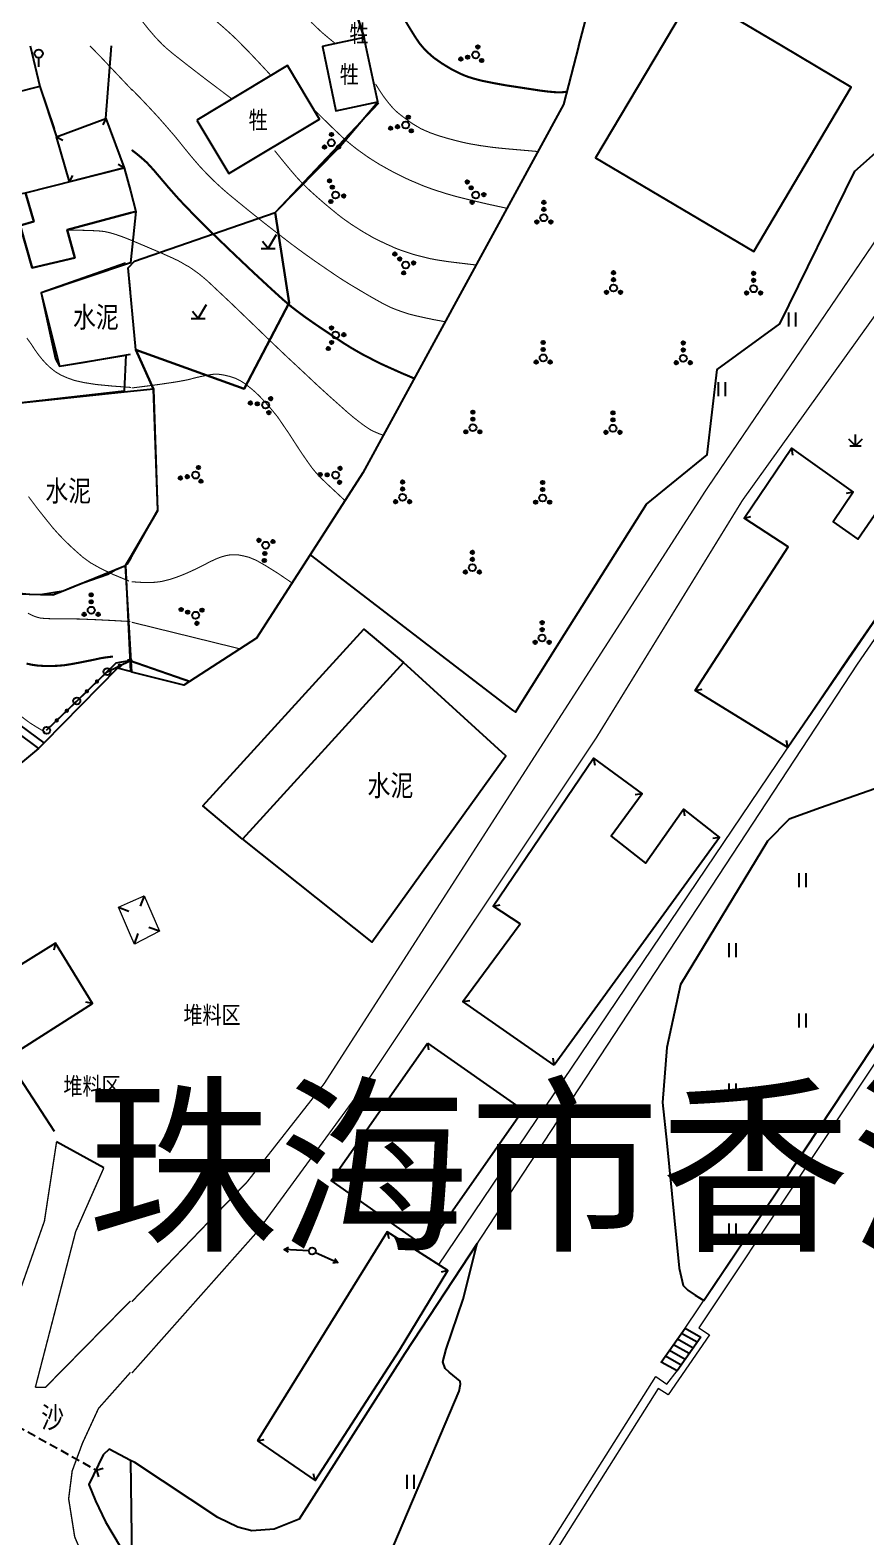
# Model space of a CAD drawing. Extents: x 396500 to 398250, y 1005980 to 1008200.
# Drawn here: x 396992.8 to 397052.5, y 1006893.6 to 1007001.1 of the extents above; entities that cross this region are included whole.
import ezdxf
from ezdxf.enums import TextEntityAlignment as Align

# ---------------------------------------------------------------- set-up
doc = ezdxf.new("R2010")
doc.units = 0
doc.header["$LTSCALE"] = 0.5
doc.linetypes.add('X3', pattern=[5, 4, -1])
doc.linetypes.add('X31', pattern=[1.8, 1.2, -0.6])
doc.layers.get('0').update_dxf_attribs({"linetype": 'CONTINUOUS'})
doc.layers.add('ASSIST', color=7, linetype='CONTINUOUS', plot=False)
for name, color, linetype in [('DGX', 2, 'CONTINUOUS'), ('DLDW', 11, 'CONTINUOUS'), ('DLSS', 4, 'CONTINUOUS'), ('DMTZ', 3, 'CONTINUOUS'), ('GXYZ', 2, 'CONTINUOUS'), ('JMD', 6, 'CONTINUOUS'), ('SXSS', 5, 'CONTINUOUS'), ('ZBTZ', 3, 'CONTINUOUS'), ('用地红线', 1, 'CONTINUOUS')]:
    doc.layers.add(name, color=color, linetype=linetype)
doc.layers.add('绘图层', color=6, linetype='CONTINUOUS', lineweight=5)
doc.styles.add('粗等线体', font='simhei.ttf')
doc.styles.add('细等线体', font='长等线体_0.TTF', dxfattribs={"width": 0.8})
doc.linetypes.add('10421', pattern='A,2,[150,AAA.SHX,S=1,R=0,X=0,Y=1],1e-11', length=2)
doc.linetypes.add('10422', pattern='A,2,[150,AAA.SHX,S=1,R=0,X=0,Y=1],2,[177,AAA.SHX,S=1,R=0,X=0,Y=0.8],1e-09', length=4)
doc.linetypes.add('1161', pattern='A,0,[149,AAA.SHX,S=0.15,R=0,X=0,Y=0],-1.6', length=1.6)
doc.linetypes.add('447', pattern='A,8,-1,[148,AAA.SHX,S=1,R=0,X=0,Y=0],-1', length=10)
doc.linetypes.add('536', pattern='A,9.4,[169,AAA.SHX,S=1,R=0,X=0,Y=0.15],0.6', length=10)
doc.linetypes.add('833', pattern='A,2,[150,AAA.SHX,S=0.8,R=0,X=0,Y=0.8],2,[150,AAA.SHX,S=2,R=0,X=0,Y=2],1e-11', length=4)

# ---------------------------------------------------------------- blocks, each defined once
blk = doc.blocks.new('gc325')
blk.add_line((0, 0), (0, 1.3))
blk.add_circle((0, 1.9), 0.6)
blk = doc.blocks.new('*U110')
at = {"linetype": 'Continuous'}
for points in [[(-0.25, 2.2), (-0.24, 2.12), (-0.24, 2.28)], [(-0.24, 2.28), (-0.2, 2.05), (-0.2, 2.35)], [(-0.2, 2.05), (-0.24, 2.28), (-0.24, 2.12)], [(-0.2, 2.35), (-0.15, 2), (-0.15, 2.4)], [(-0.15, 2), (-0.2, 2.35), (-0.2, 2.05)], [(-0.15, 2.4), (-0.08, 1.96), (-0.08, 2.44)], [(-0.08, 1.96), (-0.15, 2.4), (-0.15, 2)], [(-0.08, 2.44), (0, 1.95), (0, 2.45)], [(0, 1.95), (-0.08, 2.44), (-0.08, 1.96)], [(0, 2.45), (0.08, 1.96), (0.08, 2.44)], [(0.08, 1.96), (0, 2.45), (0, 1.95)], [(0.08, 2.44), (0.15, 2), (0.15, 2.4)], [(0.15, 2), (0.08, 2.44), (0.08, 1.96)], [(0.15, 2.4), (0.2, 2.05), (0.2, 2.35)], [(0.2, 2.05), (0.15, 2.4), (0.15, 2)], [(0.2, 2.35), (0.24, 2.12), (0.24, 2.28)], [(0.24, 2.12), (0.2, 2.35), (0.2, 2.05)], [(0.25, 2.2), (0.24, 2.28), (0.24, 2.12)]]:
    blk.add_solid(points, dxfattribs=at)
blk = doc.blocks.new('*U109')
at = {"linetype": 'Continuous'}
for points in [[(-0.25, 1.2), (-0.24, 1.12), (-0.24, 1.28)], [(-0.24, 1.28), (-0.2, 1.05), (-0.2, 1.35)], [(-0.2, 1.05), (-0.24, 1.28), (-0.24, 1.12)], [(-0.2, 1.35), (-0.15, 1), (-0.15, 1.4)], [(-0.15, 1), (-0.2, 1.35), (-0.2, 1.05)], [(-0.15, 1.4), (-0.08, 0.96), (-0.08, 1.44)], [(-0.08, 0.96), (-0.15, 1.4), (-0.15, 1)], [(-0.08, 1.44), (0, 0.95), (0, 1.45)], [(0, 0.95), (-0.08, 1.44), (-0.08, 0.96)], [(0, 1.45), (0.08, 0.96), (0.08, 1.44)], [(0.08, 0.96), (0, 1.45), (0, 0.95)], [(0.08, 1.44), (0.15, 1), (0.15, 1.4)], [(0.15, 1), (0.08, 1.44), (0.08, 0.96)], [(0.15, 1.4), (0.2, 1.05), (0.2, 1.35)], [(0.2, 1.05), (0.15, 1.4), (0.15, 1)], [(0.2, 1.35), (0.24, 1.12), (0.24, 1.28)], [(0.24, 1.12), (0.2, 1.35), (0.2, 1.05)], [(0.25, 1.2), (0.24, 1.28), (0.24, 1.12)]]:
    blk.add_solid(points, dxfattribs=at)
blk = doc.blocks.new('*U108')
at = {"linetype": 'Continuous'}
for points in [[(-1.25, -0.6), (-1.24, -0.68), (-1.24, -0.52)], [(-1.24, -0.52), (-1.2, -0.75), (-1.2, -0.45)], [(-1.2, -0.75), (-1.24, -0.52), (-1.24, -0.68)], [(-1.2, -0.45), (-1.15, -0.8), (-1.15, -0.4)], [(-1.15, -0.8), (-1.2, -0.45), (-1.2, -0.75)], [(-1.15, -0.4), (-1.08, -0.84), (-1.08, -0.36)], [(-1.08, -0.84), (-1.15, -0.4), (-1.15, -0.8)], [(-1.08, -0.36), (-1, -0.85), (-1, -0.35)], [(-1, -0.85), (-1.08, -0.36), (-1.08, -0.84)], [(-1, -0.35), (-0.92, -0.84), (-0.92, -0.36)], [(-0.92, -0.84), (-1, -0.35), (-1, -0.85)], [(-0.92, -0.36), (-0.85, -0.8), (-0.85, -0.4)], [(-0.85, -0.8), (-0.92, -0.36), (-0.92, -0.84)], [(-0.85, -0.4), (-0.8, -0.75), (-0.8, -0.45)], [(-0.8, -0.75), (-0.85, -0.4), (-0.85, -0.8)], [(-0.8, -0.45), (-0.76, -0.68), (-0.76, -0.52)], [(-0.76, -0.68), (-0.8, -0.45), (-0.8, -0.75)], [(-0.75, -0.6), (-0.76, -0.52), (-0.76, -0.68)]]:
    blk.add_solid(points, dxfattribs=at)
blk = doc.blocks.new('*U107')
at = {"linetype": 'Continuous'}
for points in [[(0.75, -0.6), (0.76, -0.68), (0.76, -0.52)], [(0.76, -0.52), (0.8, -0.75), (0.8, -0.45)], [(0.8, -0.75), (0.76, -0.52), (0.76, -0.68)], [(0.8, -0.45), (0.85, -0.8), (0.85, -0.4)], [(0.85, -0.8), (0.8, -0.45), (0.8, -0.75)], [(0.85, -0.4), (0.92, -0.84), (0.92, -0.36)], [(0.92, -0.84), (0.85, -0.4), (0.85, -0.8)], [(0.92, -0.36), (1, -0.85), (1, -0.35)], [(1, -0.85), (0.92, -0.36), (0.92, -0.84)], [(1, -0.35), (1.08, -0.84), (1.08, -0.36)], [(1.08, -0.84), (1, -0.35), (1, -0.85)], [(1.08, -0.36), (1.15, -0.8), (1.15, -0.4)], [(1.15, -0.8), (1.08, -0.36), (1.08, -0.84)], [(1.15, -0.4), (1.2, -0.75), (1.2, -0.45)], [(1.2, -0.75), (1.15, -0.4), (1.15, -0.8)], [(1.2, -0.45), (1.24, -0.68), (1.24, -0.52)], [(1.24, -0.68), (1.2, -0.45), (1.2, -0.75)], [(1.25, -0.6), (1.24, -0.52), (1.24, -0.68)]]:
    blk.add_solid(points, dxfattribs=at)
blk = doc.blocks.new('gc160')
for centre, radius in [((0, 2.2), 0.25), ((0, 0), 0.5), ((0, 1.2), 0.25), ((-1, -0.6), 0.25), ((1, -0.6), 0.25)]:
    blk.add_circle(centre, radius)
at = {"linetype": 'Continuous'}
for name in ['*U110', '*U109', '*U108', '*U107']:
    blk.add_blockref(name, (0, 0), dxfattribs=at)
blk = doc.blocks.new('gc170')
at = {"linetype": 'Continuous'}
blk.add_circle((0, 0), 0.5, dxfattribs=at)
blk = doc.blocks.new('gc253')
at = {"const_width": 0.3}
blk.add_lwpolyline([(-0.15, 0, 1), (0.15, 0, 1)], format="xyb", close=True, dxfattribs=at)
blk = doc.blocks.new('gc013b')
at = {"linetype": 'Continuous'}
blk.add_line((0.5, 0), (4, 0), dxfattribs=at)
at = {"linetype": 'Continuous', "flags": 128}
blk.add_lwpolyline([(3.39, 0.35), (4, 0), (3.39, -0.35)], dxfattribs=at)
blk = doc.blocks.new('gc121')
for p, q in [((-0.5, -1), (-0.5, 1)), ((0.5, -1), (0.5, 1))]:
    blk.add_line(p, q)
blk = doc.blocks.new('*U121')
at = {"linetype": 'Continuous'}
for points in [[(-0.25, 1.2), (-0.24, 1.12), (-0.24, 1.28)], [(-0.24, 1.28), (-0.2, 1.05), (-0.2, 1.35)], [(-0.2, 1.05), (-0.24, 1.28), (-0.24, 1.12)], [(-0.2, 1.35), (-0.15, 1), (-0.15, 1.4)], [(-0.15, 1), (-0.2, 1.35), (-0.2, 1.05)], [(-0.15, 1.4), (-0.08, 0.96), (-0.08, 1.44)], [(-0.08, 0.96), (-0.15, 1.4), (-0.15, 1)], [(-0.08, 1.44), (0, 0.95), (0, 1.45)], [(0, 0.95), (-0.08, 1.44), (-0.08, 0.96)], [(0, 1.45), (0.08, 0.96), (0.08, 1.44)], [(0.08, 0.96), (0, 1.45), (0, 0.95)], [(0.08, 1.44), (0.15, 1), (0.15, 1.4)], [(0.15, 1), (0.08, 1.44), (0.08, 0.96)], [(0.15, 1.4), (0.2, 1.05), (0.2, 1.35)], [(0.2, 1.05), (0.15, 1.4), (0.15, 1)], [(0.2, 1.35), (0.24, 1.12), (0.24, 1.28)], [(0.24, 1.12), (0.2, 1.35), (0.2, 1.05)], [(0.25, 1.2), (0.24, 1.28), (0.24, 1.12)]]:
    blk.add_solid(points, dxfattribs=at)
blk = doc.blocks.new('*U120')
at = {"linetype": 'Continuous'}
for points in [[(-0.76, -0.52), (-1.25, -0.6), (-0.75, -0.6)], [(-1.24, -0.52), (-1.25, -0.6), (-0.76, -0.52)], [(-1.25, -0.6), (-1.24, -0.68), (-0.75, -0.6)], [(-0.8, -0.45), (-1.24, -0.52), (-0.76, -0.52)], [(-1.2, -0.45), (-1.24, -0.52), (-0.8, -0.45)], [(-0.75, -0.6), (-1.24, -0.68), (-0.76, -0.68)], [(-1.24, -0.68), (-1.2, -0.75), (-0.76, -0.68)], [(-0.85, -0.4), (-1.2, -0.45), (-0.8, -0.45)], [(-1.15, -0.4), (-1.2, -0.45), (-0.85, -0.4)], [(-0.76, -0.68), (-1.2, -0.75), (-0.8, -0.75)], [(-1.2, -0.75), (-1.15, -0.8), (-0.8, -0.75)], [(-1.08, -0.36), (-1.15, -0.4), (-0.85, -0.4)], [(-0.8, -0.75), (-1.15, -0.8), (-0.85, -0.8)], [(-1.15, -0.8), (-1.08, -0.84), (-0.85, -0.8)], [(-1, -0.35), (-1.08, -0.36), (-0.92, -0.36)], [(-0.92, -0.36), (-1.08, -0.36), (-0.85, -0.4)], [(-0.85, -0.8), (-1.08, -0.84), (-0.92, -0.84)], [(-1.08, -0.84), (-1, -0.85), (-0.92, -0.84)], [(1.24, -0.52), (0.75, -0.6), (1.25, -0.6)], [(0.76, -0.52), (0.75, -0.6), (1.24, -0.52)], [(0.75, -0.6), (0.76, -0.68), (1.25, -0.6)], [(1.2, -0.45), (0.76, -0.52), (1.24, -0.52)], [(0.8, -0.45), (0.76, -0.52), (1.2, -0.45)], [(1.25, -0.6), (0.76, -0.68), (1.24, -0.68)], [(0.76, -0.68), (0.8, -0.75), (1.24, -0.68)], [(1.15, -0.4), (0.8, -0.45), (1.2, -0.45)], [(0.85, -0.4), (0.8, -0.45), (1.15, -0.4)], [(1.24, -0.68), (0.8, -0.75), (1.2, -0.75)], [(0.8, -0.75), (0.85, -0.8), (1.2, -0.75)], [(0.92, -0.36), (0.85, -0.4), (1.15, -0.4)], [(1.2, -0.75), (0.85, -0.8), (1.15, -0.8)], [(0.85, -0.8), (0.92, -0.84), (1.15, -0.8)], [(1, -0.35), (0.92, -0.36), (1.08, -0.36)], [(1.08, -0.36), (0.92, -0.36), (1.15, -0.4)], [(1.15, -0.8), (0.92, -0.84), (1.08, -0.84)], [(0.92, -0.84), (1, -0.85), (1.08, -0.84)]]:
    blk.add_solid(points, dxfattribs=at)
blk = doc.blocks.new('gc254')
for centre, radius in [((0, 0), 0.5), ((0, 1.2), 0.25), ((-1, -0.6), 0.25), ((1, -0.6), 0.25)]:
    blk.add_circle(centre, radius)
at = {"linetype": 'Continuous'}
for name in ['*U121', '*U120']:
    blk.add_blockref(name, (0, 0), dxfattribs=at)
blk = doc.blocks.new('gc124')
for p, q in [((-1, 1), (0, 0)), ((-0.8, 0), (0.8, 0)), ((0, 0), (0, 1.6)), ((0, 0), (1, 1))]:
    blk.add_line(p, q)
blk = doc.blocks.new('gc123')
for p, q in [((-1, 0), (1, 0)), ((0, 0), (-0.8, 1)), ((0, 0), (1.2, 2))]:
    blk.add_line(p, q)

msp = doc.modelspace()

# ---------------------------------------------------------------- linework, layer by layer
at = {"layer": 'ASSIST', "linetype": '1161', "flags": 128}
for points in [[(397016.81, 1007000), (397016.69, 1007000.59), (397016.16, 1007002.2), (397020.98, 1007005.14), (397012.75, 1007018.65), (397013.98, 1007024.37), (397020.9, 1007024.76), (397030.86, 1007022.85), (397032.69, 1007021), (397033.06, 1007018.3), (397034.35, 1007008.97), (397032, 1007000)], [(396992.85, 1007000), (396993.53, 1006997.11), (396994.73, 1006993.5), (396998.25, 1006994.82), (396998.66, 1007000)], [(397032, 1007000), (397031.99, 1006999.96), (397030.91, 1006995.82), (397016.59, 1006969.53), (397012.83, 1006963.68), (397009, 1006957.73), (397003.81, 1006954.36), (397000.09, 1006955.3), (397000, 1006956.88)], [(397000, 1006963.51), (397001.95, 1006966.83), (397001.64, 1006975.49), (397000.39, 1006978.3), (397008.11, 1006975.53), (397011.34, 1006981.65), (397010.33, 1006988.1), (397014.89, 1006992.72), (397017.66, 1006996.01), (397016.81, 1007000)], [(397000, 1006984.51), (396993.62, 1006982.38), (396994.93, 1006977.13), (396999.67, 1006977.93), (396999.55, 1006975.36), (396991.6, 1006974.44), (396991.26, 1006973.95), (396991.33, 1006969.72), (396990.44, 1006969.95), (396990.23, 1006969.54), (396992.05, 1006960.89), (396993.58, 1006960.84), (396995.2, 1006961.1), (396999.65, 1006962.91), (397000, 1006955.34), (396999.08, 1006955.57), (396993.83, 1006950.26), (396993.43, 1006949.85), (396991.17, 1006947.96), (396987.57, 1006943.17), (396982.06, 1006937.69), (396984.37, 1006930.83), (396982.09, 1006929.72), (396977.2, 1006936.82), (396981.98, 1006945.32), (396982.65, 1006947.53), (396982.68, 1006955.48), (396983.74, 1006967.57), (396982.69, 1006977.53), (396980.04, 1006983.95), (396980.43, 1006987.49), (396992.5, 1006989.5), (396993.1, 1006987.46), (396992.14, 1006987.18), (396992.99, 1006984.15), (396996.03, 1006984.88), (396995.49, 1006986.86), (397000, 1006988.08)], [(397000, 1006988.08), (397000.39, 1006988.18), (397000, 1006984.51)], [(397000, 1006956.88), (396999.65, 1006962.91), (397000, 1006963.51)]]:
    msp.add_lwpolyline(points, dxfattribs=at)
at = {"layer": 'ASSIST', "color": 2, "linetype": 'Continuous', "flags": 128}
for points in [[(396994.02, 1006951.15), (396998.33, 1006955.33), (397000, 1006956.13)], [(396994.02, 1006951.15), (396996.07, 1006953.13), (396998.99, 1006955.97), (396999.93, 1006956.12)], [(397000, 1006956.13), (397000, 1006956.13)]]:
    msp.add_lwpolyline(points, dxfattribs=at)
at = {"layer": 'ASSIST', "linetype": 'Continuous', "flags": 128}
msp.add_lwpolyline([(397040.73, 1006907.83), (397039.03, 1006905.42), (397037.9, 1006906.05), (397039.61, 1006908.46)], close=True, dxfattribs=at)
at = {"layer": 'DGX', "linetype": 'Continuous', "const_width": 0.075, "flags": 128}
for points in [[(397014.61, 1007000.18), (397014.11, 1007000.59), (397013.66, 1007000.97), (397013.28, 1007001.33), (397012.95, 1007001.65), (397012.66, 1007001.97), (397012.37, 1007002.3), (397012.08, 1007002.64), (397011.8, 1007003), (397011.5, 1007003.4), (397011.15, 1007003.9), (397010.76, 1007004.49), (397010.33, 1007005.17)], [(397000.09, 1006996.91), (397000.8, 1006996.18), (397001.42, 1006995.52), (397001.96, 1006994.94), (397002.4, 1006994.44), (397002.8, 1006993.98), (397003.19, 1006993.53), (397003.56, 1006993.07), (397003.93, 1006992.61), (397004.29, 1006992.17), (397004.63, 1006991.77), (397004.96, 1006991.39), (397005.28, 1006991.05), (397005.59, 1006990.73), (397005.91, 1006990.41), (397006.24, 1006990.1), (397006.58, 1006989.79), (397007.02, 1006989.41), (397007.64, 1006988.9), (397008.45, 1006988.24), (397009.45, 1006987.44), (397010.5, 1006986.62), (397011.46, 1006985.88), (397012.34, 1006985.23), (397013.14, 1006984.66), (397013.84, 1006984.18), (397014.41, 1006983.79), (397014.87, 1006983.48), (397015.21, 1006983.26), (397015.53, 1006983.06), (397015.93, 1006982.82), (397016.4, 1006982.54), (397016.94, 1006982.22), (397017.48, 1006981.91), (397017.95, 1006981.65), (397018.34, 1006981.45), (397018.65, 1006981.3), (397018.93, 1006981.19), (397019.23, 1006981.08), (397019.55, 1006980.97), (397019.89, 1006980.86), (397020.32, 1006980.75), (397020.89, 1006980.62), (397021.6, 1006980.47), (397022.46, 1006980.31)], [(397029.08, 1006992.46), (397027.95, 1006992.56), (397027.02, 1006992.64), (397026.29, 1006992.71), (397025.76, 1006992.77), (397025.35, 1006992.83), (397024.98, 1006992.88), (397024.64, 1006992.94), (397024.33, 1006992.99), (397024.03, 1006993.05), (397023.72, 1006993.12), (397023.39, 1006993.2), (397023.04, 1006993.29), (397022.7, 1006993.38), (397022.4, 1006993.47), (397022.12, 1006993.55), (397021.88, 1006993.63), (397021.65, 1006993.71), (397021.42, 1006993.79), (397021.19, 1006993.89), (397020.95, 1006993.99), (397020.7, 1006994.11), (397020.43, 1006994.27), (397020.13, 1006994.45), (397019.82, 1006994.67), (397019.51, 1006994.9), (397019.25, 1006995.1), (397019.04, 1006995.27), (397018.87, 1006995.43), (397018.72, 1006995.58), (397018.57, 1006995.76), (397018.4, 1006995.96), (397018.24, 1006996.17), (397018.06, 1006996.41), (397017.88, 1006996.68), (397017.69, 1006996.97), (397017.5, 1006997.28)], [(397013.2, 1006995.37), (397013.85, 1006994.72), (397014.4, 1006994.18), (397014.85, 1006993.75), (397015.19, 1006993.43), (397015.48, 1006993.18), (397015.77, 1006992.94), (397016.06, 1006992.71), (397016.34, 1006992.5), (397016.62, 1006992.3), (397016.9, 1006992.1), (397017.19, 1006991.91), (397017.49, 1006991.72), (397017.8, 1006991.53), (397018.12, 1006991.35), (397018.46, 1006991.16), (397018.81, 1006990.97), (397019.19, 1006990.78), (397019.59, 1006990.58), (397020.01, 1006990.39), (397020.46, 1006990.2), (397020.93, 1006990), (397021.45, 1006989.81), (397021.99, 1006989.63), (397022.58, 1006989.44), (397023.29, 1006989.24), (397024.25, 1006989), (397025.44, 1006988.72), (397026.87, 1006988.41)], [(397024.67, 1006984.36), (397023.58, 1006984.49), (397022.68, 1006984.6), (397021.95, 1006984.71), (397021.41, 1006984.81), (397020.97, 1006984.92), (397020.55, 1006985.02), (397020.16, 1006985.13), (397019.8, 1006985.25), (397019.46, 1006985.36), (397019.13, 1006985.48), (397018.83, 1006985.6), (397018.55, 1006985.73), (397018.28, 1006985.85), (397018.03, 1006985.97), (397017.78, 1006986.08), (397017.55, 1006986.2), (397017.31, 1006986.32), (397017.04, 1006986.48), (397016.74, 1006986.65), (397016.41, 1006986.85), (397016.07, 1006987.07), (397015.74, 1006987.28), (397015.43, 1006987.5), (397015.12, 1006987.72), (397014.81, 1006987.96), (397014.47, 1006988.24), (397014.09, 1006988.55), (397013.68, 1006988.9), (397013.27, 1006989.26), (397012.89, 1006989.6), (397012.55, 1006989.92), (397012.25, 1006990.22), (397011.91, 1006990.58), (397011.47, 1006991.09), (397010.93, 1006991.74), (397010.29, 1006992.53)], [(397000.09, 1006986.11), (397001.3, 1006985.6), (397002.26, 1006985.19), (397002.95, 1006984.88), (397003.4, 1006984.67), (397003.69, 1006984.51), (397003.94, 1006984.36), (397004.16, 1006984.24), (397004.33, 1006984.13), (397004.5, 1006984.01), (397004.68, 1006983.88), (397004.89, 1006983.73), (397005.11, 1006983.55), (397005.5, 1006983.22), (397006.19, 1006982.57), (397007.2, 1006981.62), (397008.5, 1006980.37), (397009.9, 1006979.02), (397011.17, 1006977.81), (397012.32, 1006976.74), (397013.33, 1006975.79), (397014.21, 1006974.99), (397014.94, 1006974.34), (397015.51, 1006973.83), (397015.94, 1006973.47), (397016.27, 1006973.21), (397016.56, 1006972.99), (397016.81, 1006972.81), (397017.02, 1006972.67), (397017.22, 1006972.55), (397017.46, 1006972.44), (397017.74, 1006972.32), (397018.05, 1006972.21)], [(397000.04, 1006975.62), (396998.68, 1006975.72), (396997.55, 1006975.83), (396996.66, 1006975.97), (396996, 1006976.12), (396995.5, 1006976.3), (396995.04, 1006976.5), (396994.64, 1006976.74), (396994.3, 1006977.01), (396993.99, 1006977.3), (396993.7, 1006977.62), (396993.42, 1006977.97), (396993.16, 1006978.34), (396992.9, 1006978.74), (396992.6, 1006979.15)], [(397015.32, 1006967.54), (397014.59, 1006968.22), (397014, 1006968.77), (397013.55, 1006969.21), (397013.24, 1006969.54), (397012.97, 1006969.87), (397012.64, 1006970.33), (397012.24, 1006970.91), (397011.78, 1006971.61), (397011.33, 1006972.31), (397010.96, 1006972.85), (397010.69, 1006973.25), (397010.51, 1006973.51), (397010.35, 1006973.71), (397010.17, 1006973.93), (397009.95, 1006974.19), (397009.7, 1006974.47), (397009.44, 1006974.76), (397009.19, 1006975.02), (397008.94, 1006975.26), (397008.7, 1006975.47), (397008.48, 1006975.65), (397008.29, 1006975.8), (397008.13, 1006975.92), (397008, 1006976), (397007.89, 1006976.07), (397007.78, 1006976.13), (397007.66, 1006976.19), (397007.55, 1006976.25), (397007.42, 1006976.3), (397007.26, 1006976.35), (397007.07, 1006976.41), (397006.86, 1006976.46), (397006.64, 1006976.51), (397006.45, 1006976.54), (397006.29, 1006976.56), (397006.15, 1006976.57), (397006.02, 1006976.57), (397005.85, 1006976.55), (397005.65, 1006976.52), (397005.42, 1006976.48), (397005.18, 1006976.43), (397004.94, 1006976.38), (397004.69, 1006976.32), (397004.45, 1006976.26), (397004.19, 1006976.19), (397003.9, 1006976.13), (397003.58, 1006976.07), (397003.24, 1006976.01), (397002.77, 1006975.94), (397002.09, 1006975.84), (397001.19, 1006975.72), (397000.09, 1006975.58)], [(396999.9, 1006961.8), (396998.79, 1006962.26), (396997.87, 1006962.7), (396997.14, 1006963.11), (396996.59, 1006963.51), (396996.15, 1006963.9), (396995.72, 1006964.29), (396995.3, 1006964.7), (396994.9, 1006965.11), (396994.47, 1006965.59), (396993.97, 1006966.21), (396993.38, 1006966.95), (396992.72, 1006967.83)], [(397000.09, 1006961.75), (397000.51, 1006961.72), (397000.86, 1006961.7), (397001.15, 1006961.69), (397001.38, 1006961.69), (397001.57, 1006961.7), (397001.75, 1006961.71), (397001.93, 1006961.73), (397002.09, 1006961.75), (397002.27, 1006961.78), (397002.48, 1006961.83), (397002.72, 1006961.89), (397002.99, 1006961.97), (397003.28, 1006962.07), (397003.57, 1006962.18), (397003.88, 1006962.3), (397004.19, 1006962.44), (397004.52, 1006962.59), (397004.87, 1006962.76), (397005.25, 1006962.95), (397005.65, 1006963.16), (397006.05, 1006963.35), (397006.42, 1006963.5), (397006.76, 1006963.6), (397007.07, 1006963.66), (397007.38, 1006963.68), (397007.72, 1006963.66), (397008.09, 1006963.59), (397008.48, 1006963.49), (397008.98, 1006963.28), (397009.65, 1006962.9), (397010.5, 1006962.37), (397011.53, 1006961.67)], [(397000, 1006958.91), (396998.57, 1006958.99), (396997.34, 1006959.05), (396996.32, 1006959.09), (396995.49, 1006959.1), (396994.83, 1006959.1), (396994.29, 1006959.11), (396993.86, 1006959.13), (396993.55, 1006959.16), (396993.29, 1006959.23), (396993, 1006959.34), (396992.68, 1006959.51)], [(397000.09, 1006958.86), (397007.82, 1006956.96)], [(396993.92, 1006951.01), (396993.34, 1006951.35), (396992.83, 1006951.67), (396992.41, 1006951.98), (396992.06, 1006952.27), (396991.76, 1006952.55), (396991.48, 1006952.83), (396991.23, 1006953.1), (396991, 1006953.38), (396990.78, 1006953.65), (396990.58, 1006953.94), (396990.38, 1006954.24), (396990.2, 1006954.55), (396990.02, 1006954.9), (396989.85, 1006955.31), (396989.69, 1006955.78), (396989.54, 1006956.32)]]:
    msp.add_lwpolyline(points, dxfattribs=at)
at = {"layer": 'DGX', "color": 3, "linetype": 'Continuous', "lineweight": -2, "const_width": 0.15, "flags": 128}
for points, elevation in [([(397020.79, 1007000), (397020.64, 1007000.18), (397020.38, 1007000.56), (397019.95, 1007001.25), (397019.34, 1007002.26), (397018.56, 1007003.58)], 22.5), ([(397031.2, 1006996.75), (397031.04, 1006996.71), (397030.82, 1006996.69), (397030.56, 1006996.68), (397030.23, 1006996.7), (397029.81, 1006996.74), (397029.25, 1006996.81), (397028.54, 1006996.92), (397027.69, 1006997.05), (397026.83, 1006997.18), (397026.11, 1006997.31), (397025.54, 1006997.42), (397025.1, 1006997.51), (397024.75, 1006997.6), (397024.42, 1006997.69), (397024.11, 1006997.79), (397023.82, 1006997.9), (397023.54, 1006998.02), (397023.24, 1006998.17), (397022.91, 1006998.34), (397022.56, 1006998.55), (397022.22, 1006998.76), (397021.92, 1006998.97), (397021.65, 1006999.16), (397021.42, 1006999.36), (397021.21, 1006999.55), (397021.01, 1006999.75), (397020.82, 1006999.96), (397020.79, 1007000)], 22.5), ([(396999.77, 1006956.18), (397000, 1006956.1)], 17.5)]:
    msp.add_lwpolyline(points, dxfattribs=dict(at, elevation=elevation))
at = {"layer": 'DGX', "linetype": 'Continuous', "const_width": 0.075, "flags": 128}
for points, elevation in [([(397002.39, 1007000), (397002.3, 1007000.08), (397002.05, 1007000.34), (397001.79, 1007000.61), (397001.54, 1007000.9), (397001.26, 1007001.23), (397000.92, 1007001.66), (397000.52, 1007002.17), (397000.06, 1007002.77)], 21), ([(397005.24, 1007002.51), (397005.95, 1007001.91), (397006.54, 1007001.41), (397007.01, 1007000.99), (397007.37, 1007000.66), (397007.76, 1007000.28), (397008.03, 1007000)], 21.5), ([(397000, 1006996.97), (396997.91, 1006999.18), (396997.11, 1007000)], 20.5), ([(397007.25, 1006996.21), (397005.39, 1006997.61), (397003.99, 1006998.69), (397003.05, 1006999.43), (397002.56, 1006999.84), (397002.39, 1007000)], 21), ([(397008.03, 1007000), (397008.34, 1006999.69), (397009.1, 1006998.89), (397010.04, 1006997.88)], 21.5), ([(397000.15, 1006996.8), (397000, 1006996.97)], 20.5), ([(397000, 1006986.15), (397000.12, 1006986.1)], 19.5), ([(397000.04, 1006975.62), (397000, 1006975.63)], 19)]:
    msp.add_lwpolyline(points, dxfattribs=dict(at, elevation=elevation))
at = {"layer": 'DGX', "color": 3, "linetype": 'Continuous', "lineweight": -2, "const_width": 0.15, "flags": 128}
for points in [[(397020.26, 1006976.26), (397019.37, 1006976.64), (397018.63, 1006976.97), (397018.03, 1006977.24), (397017.57, 1006977.46), (397017.19, 1006977.66), (397016.83, 1006977.84), (397016.48, 1006978.03), (397016.15, 1006978.22), (397015.77, 1006978.44), (397015.27, 1006978.75), (397014.66, 1006979.15), (397013.93, 1006979.64), (397013.19, 1006980.14), (397012.53, 1006980.6), (397011.96, 1006981.02), (397011.48, 1006981.39), (397010.89, 1006981.89), (397010, 1006982.7), (397008.8, 1006983.81), (397007.3, 1006985.23), (397005.77, 1006986.7), (397004.5, 1006987.97), (397003.49, 1006989.02), (397002.73, 1006989.88), (397002.16, 1006990.55), (397001.71, 1006991.08), (397001.37, 1006991.46), (397001.15, 1006991.69), (397000.95, 1006991.87), (397000.72, 1006992.07), (397000.43, 1006992.31), (397000.09, 1006992.57)], [(396992.58, 1006955.91), (396992.93, 1006955.83), (396993.34, 1006955.77), (396993.79, 1006955.74), (396994.28, 1006955.73), (396994.78, 1006955.75), (396995.28, 1006955.79), (396995.78, 1006955.87), (396996.27, 1006955.96), (396996.72, 1006956.05), (396997.14, 1006956.13), (396997.52, 1006956.21), (396997.87, 1006956.29), (396998.19, 1006956.34), (396998.49, 1006956.38), (396998.76, 1006956.41)], [(396999.77, 1006956.18), (397004.23, 1006954.63)]]:
    msp.add_lwpolyline(points, dxfattribs=at)
at = {"layer": 'DGX', "linetype": 'Continuous', "const_width": 0.075}
msp.add_lwpolyline([(396995.49, 1006986.86), (396996.41, 1006986.84), (396997.16, 1006986.82), (396997.74, 1006986.79), (396998.14, 1006986.75), (396998.5, 1006986.67), (396998.95, 1006986.54), (396999.49, 1006986.35), (397000, 1006986.15)], dxfattribs=at)
at = {"layer": 'DLDW', "linetype": '536', "flags": 128}
for points in [[(397013.91, 1007000), (397013.71, 1006999.96), (397014.66, 1006995.37), (397017.66, 1006996.01), (397016.81, 1007000)], [(397016.81, 1007000), (397016.69, 1007000.59), (397013.91, 1007000)]]:
    msp.add_lwpolyline(points, dxfattribs=at)
msp.add_lwpolyline([(397004.74, 1006994.69), (397007.03, 1006990.89), (397013.5, 1006994.78), (397011.21, 1006998.59)], close=True, dxfattribs=at)
at = {"layer": 'DLSS', "linetype": 'Continuous', "lineweight": 0, "const_width": 0.1}
msp.add_lwpolyline([(397000.1, 1006905.26), (397009.07, 1006915.37), (397016.83, 1006925.98), (397033.24, 1006950.58), (397043.7, 1006967.57), (397064.15, 1006996.09), (397067.49, 1006999.96), (397067.52, 1007000)], dxfattribs=at)
at = {"layer": 'DLSS', "linetype": 'X3', "flags": 128}
msp.add_lwpolyline([(397061.75, 1007000, 0.1, 0.1, 0), (397061.77, 1006998.47, 0.1, 0.1, 0), (397056.99, 1006991.69, 0.1, 0.1, 0), (397041.1, 1006968.31, 0.1, 0.1, 0), (397013.83, 1006925.92, 0.1, 0.1, 0), (397008.34, 1006918.92, 0.1, 0.1, 0), (397000.1, 1006910.36, 0, 0, 0)], format="xyseb", dxfattribs=at)
at = {"layer": 'DLSS', "linetype": 'X3', "const_width": 0.1, "flags": 128}
for points in [[(396994.73, 1006921.78), (396994.12, 1006917.82), (396993.97, 1006916.83), (396993.86, 1006916.11), (396991.78, 1006910.2), (396991.01, 1006911.4), (396986.89, 1006921.14), (396985.65, 1006924.45), (396978.68, 1006934.78), (396977.2, 1006936.82)], [(397000, 1006910.41), (396993.94, 1006904.25), (396993.21, 1006904.24)]]:
    msp.add_lwpolyline(points, dxfattribs=at)
at = {"layer": 'DLSS', "linetype": 'Continuous', "const_width": 0.1, "flags": 128}
for points in [[(396993.21, 1006904.24), (396996.09, 1006915.36), (396998.1, 1006919.91)], [(397000, 1006888.1), (396997.57, 1006889.98), (396996.02, 1006893.57), (396995.59, 1006896.29), (396995.84, 1006898.27), (396996.58, 1006900.27), (396997.72, 1006902.74), (397000, 1006905.31)]]:
    msp.add_lwpolyline(points, dxfattribs=at)
at = {"layer": 'DMTZ', "linetype": '10421', "lineweight": 0}
for points in [[(397020.23, 1007130), (397013.39, 1007120.87), (397012.29, 1007118.37), (397012.11, 1007116.55), (397017.48, 1007108.27), (397023.19, 1007102.24), (397029.28, 1007095.15), (397034.75, 1007086.92), (397040.97, 1007080.37), (397043.88, 1007072.01), (397047, 1007067.9), (397049.7, 1007061.45), (397048.88, 1007055.55), (397046.08, 1007043.78), (397037.36, 1007037.4), (397032.69, 1007021), (397034.35, 1007008.97), (397032, 1007000)], [(397032, 1007000), (397031.99, 1006999.96), (397030.91, 1006995.82), (397016.59, 1006969.53), (397009, 1006957.73), (397003.81, 1006954.36), (397000.09, 1006955.3)], [(397012.04, 1006894.83), (397010.25, 1006894.11), (397008.67, 1006894.01), (397007.66, 1006894.27), (397006.23, 1006894.95), (397000.31, 1006898.88), (397000.1, 1006898.99)]]:
    msp.add_lwpolyline(points, dxfattribs=at)
at = {"layer": 'DMTZ', "linetype": '10422', "lineweight": 0}
for points in [[(397082.5, 1007000), (397082.48, 1006999.96), (397070.94, 1006983.54), (397069.87, 1006981.96), (397051.89, 1006955.87), (397019.6, 1006906.65), (397012.04, 1006894.83)], [(397022, 1006912.97), (397051.26, 1006956.31), (397070.38, 1006983.92), (397081.72, 1006999.96), (397081.74, 1007000)], [(397103.25, 1007000), (397103.22, 1006999.96), (397101.44, 1006997.52), (397091.02, 1006982.96), (397055.53, 1006930.97), (397047.84, 1006919.38), (397040.59, 1006908.5), (397041.34, 1006907.99), (397038.4, 1006903.71), (397037.68, 1006904.17), (397026.21, 1006885.98), (397025.72, 1006886.36)], [(397039.61, 1006908.46), (397047.21, 1006919.8), (397054.89, 1006931.39), (397078.55, 1006966.45), (397090.42, 1006983.32), (397100.39, 1006997.22), (397102.36, 1006999.96), (397102.39, 1007000)], [(397022.39, 1006883.82), (397025.72, 1006886.36), (397037.5, 1006905.02), (397038.29, 1006904.48), (397039.03, 1006905.42)]]:
    msp.add_lwpolyline(points, dxfattribs=at)
at = {"layer": 'DMTZ', "linetype": '10422', "flags": 128}
msp.add_lwpolyline([(396993.83, 1006950.26), (396989.24, 1006953.63), (396989.85, 1006959.76), (396989.43, 1006959.86), (396988.63, 1006953.41), (396993.43, 1006949.85)], dxfattribs=at)
at = {"layer": 'DMTZ', "linetype": '10421', "flags": 128}
for points in [[(397000, 1006955.34), (396999.08, 1006955.57), (396993.83, 1006950.26)], [(396993.43, 1006949.85), (396991.17, 1006947.96), (396987.57, 1006943.17), (396982.06, 1006937.69), (396984.37, 1006930.83)], [(397000, 1006899.03), (396998.48, 1006899.83), (396998.06, 1006899.43), (396997.02, 1006897.31), (396997.51, 1006896.15), (396998.23, 1006894.64), (396999.78, 1006892.01)]]:
    msp.add_lwpolyline(points, dxfattribs=at)
at = {"layer": 'JMD', "linetype": 'Continuous'}
for p, q in [((396998.25, 1006994.82), (396998.04, 1006994.36)), ((396994.73, 1006993.5), (396995.18, 1006993.27)), ((396999.56, 1006991.3), (396999.12, 1006991.54)), ((396995.65, 1006990.3), (396995.9, 1006990.74)), ((397047.19, 1006971.28), (397047.27, 1006970.79)), ((397051.59, 1006968.14), (397051.1, 1006968.05)), ((397043.81, 1006966.29), (397044.3, 1006966.41)), ((397040.32, 1006953.98), (397040.81, 1006954.09)), ((397046.94, 1006949.92), (397046.84, 1006950.41)), ((397033.07, 1006949.15), (397033.16, 1006948.66)), ((397036.53, 1006946.6), (397036.04, 1006946.53)), ((397039.48, 1006945.52), (397039.55, 1006945.03)), ((397042.06, 1006943.5), (397041.57, 1006943.43)), ((396999.14, 1006938.53), (396999.88, 1006938.24)), ((397000.99, 1006939.33), (397000.7, 1006938.59)), ((397025.9, 1006938.59), (397026.39, 1006938.69)), ((397000.28, 1006935.88), (397000.55, 1006936.63)), ((397002.08, 1006936.8), (397001.32, 1006937.07)), ((396994.64, 1006935.94), (396994.52, 1006935.45)), ((396997.3, 1006931.64), (396996.82, 1006931.75)), ((397023.74, 1006931.78), (397024.24, 1006931.86)), ((397021.2, 1006928.82), (397021.28, 1006928.33)), ((397030.26, 1006927.25), (397030.17, 1006927.74)), ((397028.04, 1006924.02), (397027.55, 1006923.93)), ((397014.32, 1006919.01), (397014.82, 1006919.1)), ((397018.33, 1006915.35), (397018.44, 1006914.86)), ((397021.17, 1006914.21), (397021.08, 1006914.71)), ((397022.66, 1006912.58), (397022.18, 1006912.46)), ((397039.89, 1006906.65), (397038.77, 1006907.28)), ((397040.18, 1006907.05), (397039.06, 1006907.68)), ((397040.47, 1006907.46), (397039.35, 1006908.09)), ((397039.32, 1006905.83), (397038.19, 1006906.46)), ((397039.6, 1006906.24), (397038.48, 1006906.87)), ((397039.03, 1006905.42), (397037.9, 1006906.05)), ((397009.06, 1006900.43), (397009.55, 1006900.53)), ((397013.18, 1006897.59), (397013.08, 1006898.08))]:
    msp.add_line(p, q, dxfattribs=at)
at = {"layer": 'JMD', "linetype": 'Continuous', "flags": 128}
for points in [[(397046.51, 1007000), (397040.18, 1007003.76), (397037.95, 1007000)], [(396992.85, 1007000), (396993.53, 1006997.11), (396979.6, 1006993.58), (396978.26, 1006999.02), (396982.42, 1007000)], [(397037.95, 1007000), (397033.21, 1006992.02), (397044.5, 1006985.32), (397051.46, 1006997.06), (397046.51, 1007000)], [(397000, 1006988.08), (396995.49, 1006986.86), (396996.03, 1006984.88), (396992.99, 1006984.15), (396992.14, 1006987.18), (396993.1, 1006987.46), (396992.5, 1006989.5), (396999.56, 1006991.3), (397000, 1006989.65)], [(397000, 1006989.65), (397000.39, 1006988.18), (397000, 1006988.08)], [(397037.9, 1006906.05), (397039.61, 1006908.46)], [(397040.73, 1006907.83), (397039.03, 1006905.42)]]:
    msp.add_lwpolyline(points, dxfattribs=at)
for points in [[(396999.56, 1006991.3), (396995.65, 1006990.3), (396994.73, 1006993.5), (396998.25, 1006994.82)], [(397046.94, 1006949.92), (397040.32, 1006953.98), (397046.96, 1006964.25), (397043.81, 1006966.29), (397047.19, 1006971.28), (397051.59, 1006968.14), (397050.17, 1006966.02), (397051.93, 1006964.8), (397054.32, 1006968.24), (397057.57, 1006965.43)], [(397008.01, 1006943.38), (397005.18, 1006945.75), (397016.66, 1006958.37), (397019.49, 1006955.99)], [(397030.26, 1006927.25), (397023.74, 1006931.78), (397027.82, 1006937.33), (397025.9, 1006938.59), (397033.07, 1006949.15), (397036.53, 1006946.6), (397034.32, 1006943.6), (397036.76, 1006941.67), (397039.48, 1006945.52), (397042.06, 1006943.5)], [(396991.17, 1006927.74), (396997.3, 1006931.64), (396994.64, 1006935.94), (396988.46, 1006932.11)], [(397021.2, 1006928.82), (397028.04, 1006924.02), (397021.17, 1006914.21), (397014.32, 1006919.01)], [(397009.06, 1006900.43), (397013.18, 1006897.59), (397019.22, 1006906.9), (397022.66, 1006912.58), (397018.33, 1006915.35)]]:
    msp.add_lwpolyline(points, close=True, dxfattribs=at)
at = {"layer": 'JMD', "linetype": 'Continuous', "lineweight": 0}
for points in [[(397000, 1006936.53), (396999.14, 1006938.53), (397000, 1006938.9)], [(397000, 1006938.9), (397000.99, 1006939.33), (397002.08, 1006936.8), (397000.28, 1006935.88), (397000, 1006936.53)]]:
    msp.add_lwpolyline(points, dxfattribs=at)
at = {"layer": 'JMD', "linetype": '447', "flags": 128}
msp.add_lwpolyline([(396994.57, 1006922.5), (396991.17, 1006927.74)], dxfattribs=at)
at = {"layer": 'SXSS', "linetype": 'Continuous'}
for q in [(396998.05, 1006898.47), (396997.71, 1006897.85)]:
    msp.add_line((396997.57, 1006898.33), q, dxfattribs=at)
at = {"layer": 'SXSS', "linetype": '833', "lineweight": 0, "flags": 128}
for points in [[(397040.94, 1006910.44), (397040.31, 1006910.82), (397039.79, 1006911.18), (397039.45, 1006911.52), (397039.17, 1006912.76), (397038.3, 1006921.68), (397037.99, 1006924.57), (397038.29, 1006928.5), (397039.26, 1006933.01), (397045.47, 1006943.22), (397047.02, 1006944.79), (397049.26, 1006945.6), (397055.11, 1006947.66), (397064.23, 1006950.4), (397068.73, 1006951.89)], [(397024.76, 1006914.51), (397023.76, 1006910.54), (397022.53, 1006906.98), (397022.3, 1006906.07), (397022.47, 1006905.6), (397022.75, 1006905.33), (397023.54, 1006904.68), (397023.57, 1006904.48), (397023.47, 1006903.96), (397016.48, 1006887.49)]]:
    msp.add_lwpolyline(points, dxfattribs=at)
at = {"layer": 'SXSS', "linetype": 'X31', "flags": 128}
msp.add_lwpolyline([(396989.52, 1006902.82), (396997.57, 1006898.33)], dxfattribs=at)
at = {"layer": 'ZBTZ', "linetype": '1161', "flags": 128}
for points in [[(397016.16, 1007002.2), (397016.69, 1007000.59)], [(396998.25, 1006994.82), (396998.66, 1007000)], [(397012.83, 1006963.68), (397027.28, 1006952.58), (397027.5, 1006952.44), (397031, 1006958), (397036.84, 1006967.29), (397041.18, 1006970.81), (397041.88, 1006976.91), (397046.36, 1006980.16), (397051.72, 1006991.06), (397057.44, 1006996.15), (397056.33, 1007000)], [(396993.53, 1006997.11), (396994.56, 1006994.09)], [(397017.7, 1006995.92), (397010.33, 1006988.1)], [(397000.28, 1006984.63), (397010.33, 1006988.1), (397011.34, 1006981.65), (397008.11, 1006975.53), (397000.39, 1006978.3), (397001.64, 1006975.49), (397001.94, 1006966.87), (396999.75, 1006962.98)], [(396999.65, 1006984.5), (396993.62, 1006982.38), (396994.66, 1006977.65), (396994.93, 1006977.13), (396996.59, 1006977.41), (397000, 1006977.99)], [(397000, 1006982.41), (396999.83, 1006984.15), (397000, 1006984.33)], [(397000, 1006975.32), (396992.36, 1006974.53), (396991.6, 1006974.44), (396991.26, 1006973.95), (396991.28, 1006972.35), (396991.24, 1006969.94)], [(397001.64, 1006975.49), (397000, 1006975.32)], [(396990.44, 1006969.95), (396990.23, 1006969.54), (396990.56, 1006967.97), (396991.08, 1006965.12), (396991.56, 1006963.2), (396992.05, 1006960.93), (396992.78, 1006960.86), (396993.58, 1006960.84), (396994.46, 1006960.81), (396995.2, 1006961.1), (396995.94, 1006961.41), (396996.61, 1006961.68), (396998.38, 1006962.28), (396998.91, 1006962.61), (396999.65, 1006962.91), (397000.05, 1006963.48)], [(397000, 1006963.42), (396999.75, 1006962.98)], [(397000, 1006963.42), (396999.75, 1006962.98)], [(397000, 1006963.42), (396999.75, 1006962.98)], [(397000, 1006963.41), (397000.05, 1006963.48)], [(397008.01, 1006943.38), (397017.23, 1006936.02), (397026.8, 1006949.32), (397019.49, 1006955.99)], [(396998.1, 1006919.91), (396994.73, 1006921.78)]]:
    msp.add_lwpolyline(points, dxfattribs=at)
msp.add_lwpolyline([(397010.33, 1006988.1), (397011.34, 1006981.65), (397008.11, 1006975.53), (397000.39, 1006978.3), (396999.83, 1006984.15), (397000.28, 1006984.63)], close=True, dxfattribs=at)
at = {"layer": 'ZBTZ', "linetype": 'Continuous', "flags": 128}
for points in [[(397064.23, 1006950.4), (397055.11, 1006947.66), (397049.26, 1006945.6), (397047.02, 1006944.79), (397045.47, 1006943.22), (397039.26, 1006933.01), (397038.29, 1006928.5), (397037.99, 1006924.57), (397038.3, 1006921.68), (397039.17, 1006912.76), (397039.45, 1006911.52), (397039.79, 1006911.18), (397040.31, 1006910.82), (397040.94, 1006910.44), (397047.21, 1006919.8), (397054.89, 1006931.39), (397068.73, 1006951.89)], [(397023.54, 1006904.68), (397022.75, 1006905.33), (397022.47, 1006905.6), (397022.3, 1006906.07), (397022.53, 1006906.98), (397023.76, 1006910.54), (397024.76, 1006914.51), (397019.6, 1006906.65), (397012.04, 1006894.83), (397010.25, 1006894.11), (397008.67, 1006894.01), (397007.66, 1006894.27), (397006.23, 1006894.95), (397000.31, 1006898.88), (397000, 1006899.03), (397000.1, 1006891.89), (397003.41, 1006890.74), (397007.96, 1006889.79), (397011.87, 1006888.87), (397016.48, 1006887.49), (397023.47, 1006903.96), (397023.57, 1006904.48)]]:
    msp.add_lwpolyline(points, close=True, dxfattribs=at)
at = {"layer": '用地红线', "linetype": 'Continuous', "const_width": 0.3, "flags": 128}
msp.add_lwpolyline([(396896.97, 1006409.31, -0.090189), (397228.69, 1007024.03), (397387.8, 1007222.91), (397401.3, 1007212.11), (397426.33, 1007243.38), (397412.82, 1007254.19), (397549.49, 1007427.16), (397597.06, 1007408.49), (397590.11, 1007392.96), (397593.63, 1007391.18), (397580.3, 1007365.5), (397677.78, 1007288.14), (397658.98, 1007180.18), (397680.1, 1007163.58), (397691.21, 1007135.06, -0.057003), (397648.05, 1007084.95), (397357.5, 1006816.5, 0.141668), (397271.32, 1006673.86), (397185.66, 1006354.4)], format="xyb", dxfattribs=at)

# ---------------------------------------------------------------- block references
at = {"layer": 'GXYZ', "linetype": 'Continuous', "yscale": 0.5}
for xscale, rotation in [(0.4999999999999998, 177.0660740737124), (0.4999999999999999, 335.3140530181784)]:
    msp.add_blockref('gc013b', (397012.98, 1006913.98), dxfattribs=dict(at, xscale=xscale, rotation=rotation))
at = {"layer": 'GXYZ', "linetype": 'Continuous', "xscale": 0.5, "yscale": 0.5}
msp.add_blockref('gc170', (397012.98, 1006913.98), dxfattribs=at)
at = {"layer": 'JMD', "color": 2, "linetype": 'Continuous', "xscale": 0.5, "yscale": 0.5}
for name, p, rotation in [('gc170', (396998.33, 1006955.33), 25.54546793696095), ('gc253', (396999.23, 1006955.76), 25.54546793696095), ('gc253', (397000, 1006956.13), 25.54546793696095), ('gc253', (396997.61, 1006954.63), 44.10887069307675), ('gc170', (396996.17, 1006953.24), 44.10887069307675), ('gc253', (396996.89, 1006953.93), 44.10887069307675), ('gc253', (396995.46, 1006952.54), 44.10887069307675), ('gc170', (396994.02, 1006951.15), 44.10887069307675), ('gc253', (396994.74, 1006951.85), 44.10887069307675)]:
    msp.add_blockref(name, p, dxfattribs=dict(at, rotation=rotation))
at = {"layer": 'ZBTZ', "linetype": 'Continuous', "yscale": 0.5}
for p, xscale, rotation in [((397024.65, 1006999.36), 0.4999999999999999, 105.8894619586779), ((397019.65, 1006994.36), 0.5, 102.5385296182134), ((397014.65, 1006989.36), 0.5, 23.15439313943907), ((397024.65, 1006989.36), 0.5, 32.93252357554858), ((397019.65, 1006984.36), 0.5, 44.91897335734124), ((397014.65, 1006979.36), 0.5, 151.4786217841121), ((397009.65, 1006974.36), 0.5, 81.93853572191534), ((397004.65, 1006969.36), 0.4999999999999999, 100.489516891995), ((397014.65, 1006969.36), 0.5, 87.88781395916624), ((397009.65, 1006964.36), 0.4999999999999998, 175.1109347819452), ((397004.65, 1006959.36), 0.5, 68.53480636005737)]:
    msp.add_blockref('gc160', p, dxfattribs=dict(at, xscale=xscale, rotation=rotation))
at = {"layer": 'ZBTZ', "linetype": 'Continuous', "xscale": 0.5, "yscale": 0.5}
for name, p in [('gc325', (396993.45, 1006998.5)), ('gc254', (397014.35, 1006993.08)), ('gc160', (397029.51, 1006987.73)), ('gc123', (397009.83, 1006985.53)), ('gc160', (397034.49, 1006982.71)), ('gc160', (397044.49, 1006982.66)), ('gc123', (397004.83, 1006980.53)), ('gc121', (397047.25, 1006980.47)), ('gc160', (397029.47, 1006977.73)), ('gc160', (397039.47, 1006977.69)), ('gc121', (397042.23, 1006975.49)), ('gc160', (397024.45, 1006972.75)), ('gc160', (397034.45, 1006972.71)), ('gc124', (397051.77, 1006971.45)), ('gc160', (397019.43, 1006967.77)), ('gc160', (397029.43, 1006967.73)), ('gc160', (397024.41, 1006962.75)), ('gc160', (396997.2, 1006959.72)), ('gc160', (397029.39, 1006957.73)), ('gc121', (397047.99, 1006940.44)), ('gc121', (397042.99, 1006935.44)), ('gc121', (397047.99, 1006930.44)), ('gc121', (397042.99, 1006925.44)), ('gc121', (397042.99, 1006915.44)), ('gc121', (397020, 1006897.49))]:
    msp.add_blockref(name, p, dxfattribs=at)

# ---------------------------------------------------------------- texts
at = {"layer": 'DLDW', "linetype": '536', "style": '细等线体', "width": 0.8}
for p in [(397016.32, 1007000.91), (397015.63, 1006997.99), (397009.12, 1006994.74)]:
    msp.add_text('牲', height=1.25, dxfattribs=at).set_placement(p, align=Align.MIDDLE)
at = {"layer": 'DLSS', "linetype": 'Continuous', "style": '细等线体', "width": 0.8}
for s, height, p in [('水泥', 1.5, (396997.53, 1006980.67)), ('水泥', 1.5, (396995.56, 1006968.26)), ('水泥', 1.5, (397018.56, 1006947.23)), ('堆料区', 1.25, (397005.83, 1006930.85)), ('堆料区', 1.25, (396997.26, 1006925.77)), ('沙', 1.5, (396994.45, 1006902.12))]:
    msp.add_text(s, height=height, dxfattribs=at).set_placement(p, align=Align.MIDDLE)
at = {"layer": '绘图层', "color": 1, "linetype": 'Continuous', "style": '粗等线体'}
msp.add_text('珠海市香洲东坑股份合作公司叠加图5', height=10, dxfattribs=at).set_placement((397109.4, 1006920.2), align=Align.MIDDLE)

doc.saveas('drawing.dxf')
